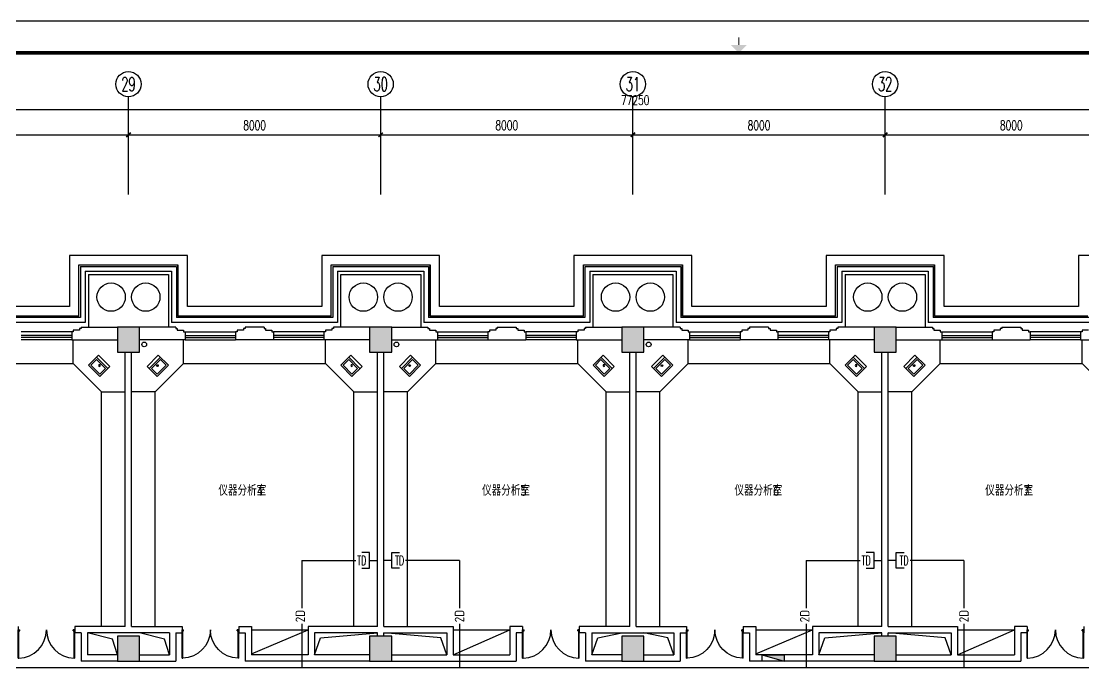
# Model space of a CAD drawing. Extents: x 190999 to 834799, y -200814 to 215286.
# Drawn here: x 584385 to 618085, y 135286 to 155886 of the extents above; entities that cross this region are included whole.
import ezdxf
from ezdxf.enums import TextEntityAlignment as Align

# ---------------------------------------------------------------- set-up
doc = ezdxf.new("R2010")
doc.units = 0
doc.header["$LTSCALE"] = 1000
doc.header["$MEASUREMENT"] = 0
for name, color, linetype in [('00-EQUIP', 3, 'Continuous'), ('00-SIG_TEXT', 7, 'Continuous'), ('00-WIRE-4', 6, 'Continuous'), ('A-墙线', 2, 'Continuous'), ('A-外包装修', 250, 'Continuous'), ('A-外窗', 145, 'Continuous'), ('A-家具', 250, 'Continuous'), ('A-门', 167, 'Continuous'), ('AXIS', 3, 'Continuous'), ('AXIS_TEXT', 7, 'Continuous'), ('COLUMN', 2, 'Continuous'), ('EQUIP_消火栓', 6, 'Continuous'), ('PUB_HATCH', 250, 'Continuous'), ('图框', 189, 'Continuous'), ('屋面排水', 7, 'Continuous'), ('房间名称', 7, 'Continuous'), ('桥架', 1, 'Continuous'), ('洞口线', 177, 'Continuous'), ('雨水管', 3, 'Continuous')]:
    doc.layers.add(name, color=color, linetype=linetype)
doc.styles.add('-GBCBIGGBENOR', font='GBENOR.shx', dxfattribs={"bigfont": 'GBCBIG.shx'})
doc.styles.add('_COMPLEX', font='COMPLEX.shx', dxfattribs={"width": 0.5})
doc.styles.add('_TCH_AXIS', font='COMPLEX', dxfattribs={"bigfont": 'GBCBIG'})
doc.styles.add('_TCH_DIM', font='SIMPLEX', dxfattribs={"bigfont": 'GBCBIG'})
doc.styles.add('COMPLEX', font='COMPLEX')
doc.styles.add('DIM_FONT', font='SIMPLEX', dxfattribs={"width": 0.7, "bigfont": 'GBCBIG'})
doc.styles.get("Standard").update_dxf_attribs({"font": 'simhei.ttf'})
doc.styles.add('zz-1', font='arial.ttf', dxfattribs={"width": 0.8})
doc.dimstyles.new('DIMN', dxfattribs={"dimtxt": 300, "dimasz": 100, "dimexe": 250, "dimexo": 300, "dimgap": 150, "dimtad": 1, "dimdec": 0, "dimzin": 0, "dimdsep": 46, "dimtxsty": 'DIM_FONT', "dimblk": 'ARCHTICK', "dimcen": 0.09, "dimclrt": 7, "dimazin": 2, "dimtfac": 1, "dimtdec": 0, "dimtix": 1, "dimtmove": 2, "dimatfit": 3, "dimfxl": 0, "dimtolj": 1, "dimtzin": 0, "dimarcsym": 0})

# ---------------------------------------------------------------- blocks, each defined once
blk = doc.blocks.new('TJAD_TK_A0')
at = {"layer": '图框'}
blk.add_line((2162, 399.3), (973, 399.3), dxfattribs=at)
at = {"layer": '图框', "const_width": 0.3}
blk.add_lwpolyline([(1567.5, 391.74), (1567.5, 394.24)], dxfattribs=at)
at = {"layer": '图框', "const_width": 1.2}
blk.add_lwpolyline([(2152, -431.7), (2152, 389.3), (998, 389.3), (998, -431.7)], close=True, dxfattribs=at)
at = {"layer": '图框'}
blk.add_solid([(1565, 391.74), (1570, 391.74), (1567.5, 389.24)], dxfattribs=at)
blk = doc.blocks.new('m1800')
at = {"layer": 'A-墙线'}
for p, q in [((-900, -100), (-900, 100)), ((900, -100), (900, 100))]:
    blk.add_line(p, q, dxfattribs=at)
at = {"layer": 'A-门'}
for p, q in [((-900, 900), (-900, 0)), ((-900, 900), (-880, 900)), ((-880, 900), (-880, 50)), ((880, 900), (880, 50)), ((900, 900), (880, 900)), ((900, 900), (900, 0)), ((-900, 50), (-870, 50)), ((-900, 0), (-850, 0)), ((-870, 50), (-870, 30)), ((-870, 30), (-850, 30)), ((-850, 30), (-850, 0)), ((850, 30), (850, 0)), ((870, 30), (850, 30)), ((900, 0), (850, 0)), ((870, 50), (870, 30)), ((900, 50), (870, 50))]:
    blk.add_line(p, q, dxfattribs=at)
for centre, start, end in [((-900, 0), 0, 88.7267), ((900, 0), 91.2733, 180)]:
    blk.add_arc(centre, 900, start, end, dxfattribs=at)
blk = doc.blocks.new('$TwtSys$00000434')
for p, q in [((-0.5, 0.5), (-0.5, -0.5)), ((-0.5, -0.5), (0.5, 0.5)), ((0.5, 0.5), (-0.5, 0.5)), ((0.5, -0.5), (0.5, 0.5)), ((-0.5, -0.5), (0.5, -0.5))]:
    blk.add_line(p, q)
blk.add_solid([(0.5, -0.5), (0.5, 0.5), (-0.5, -0.5)])
blk = doc.blocks.new('_ArchTick')
at = {"const_width": 0.5}
blk.add_lwpolyline([(-0.7, -0.7), (0.7, 0.7)], dxfattribs=at)
blk = doc.blocks.new('*D293')
at = {"layer": 'AXIS', "color": 0, "lineweight": -2}
for p, q in [((611785, 150686), (611785, 152536)), ((619785, 150686), (619785, 152536)), ((611785, 152286), (619785, 152286))]:
    blk.add_line(p, q, dxfattribs=at)
at = {"layer": 'Defpoints', "color": 0}
for p in [(619785, 152286), (611785, 150386), (619785, 150386)]:
    blk.add_point(p, dxfattribs=at)
at = {"layer": 'AXIS', "color": 0, "lineweight": -2, "xscale": 100, "yscale": 100, "zscale": 100, "rotation": 180}
blk.add_blockref('_ArchTick', (611785, 152286), dxfattribs=at)
at = {"layer": 'AXIS', "color": 0, "lineweight": -2, "xscale": 100, "yscale": 100, "zscale": 100}
blk.add_blockref('_ArchTick', (619785, 152286), dxfattribs=at)
at = {"layer": 'AXIS', "color": 7, "insert": (615785, 152586), "char_height": 300, "attachment_point": 5, "style": 'DIM_FONT'}
blk.add_mtext('\\A1;8000', dxfattribs=at)
blk = doc.blocks.new('*D294')
at = {"layer": 'AXIS', "color": 0, "lineweight": -2}
for p, q in [((603785, 150686), (603785, 152536)), ((611785, 150686), (611785, 152536)), ((603785, 152286), (611785, 152286))]:
    blk.add_line(p, q, dxfattribs=at)
at = {"layer": 'Defpoints', "color": 0}
for p in [(611785, 152286), (603785, 150386), (611785, 150386)]:
    blk.add_point(p, dxfattribs=at)
at = {"layer": 'AXIS', "color": 0, "lineweight": -2, "xscale": 100, "yscale": 100, "zscale": 100, "rotation": 180}
blk.add_blockref('_ArchTick', (603785, 152286), dxfattribs=at)
at = {"layer": 'AXIS', "color": 0, "lineweight": -2, "xscale": 100, "yscale": 100, "zscale": 100}
blk.add_blockref('_ArchTick', (611785, 152286), dxfattribs=at)
at = {"layer": 'AXIS', "color": 7, "insert": (607785, 152586), "char_height": 300, "attachment_point": 5, "style": 'DIM_FONT'}
blk.add_mtext('\\A1;8000', dxfattribs=at)
blk = doc.blocks.new('*D295')
at = {"layer": 'AXIS', "color": 0, "lineweight": -2}
for p, q in [((595785, 150686), (595785, 152536)), ((603785, 150686), (603785, 152536)), ((595785, 152286), (603785, 152286))]:
    blk.add_line(p, q, dxfattribs=at)
at = {"layer": 'Defpoints', "color": 0}
for p in [(603785, 152286), (595785, 150386), (603785, 150386)]:
    blk.add_point(p, dxfattribs=at)
at = {"layer": 'AXIS', "color": 0, "lineweight": -2, "xscale": 100, "yscale": 100, "zscale": 100, "rotation": 180}
blk.add_blockref('_ArchTick', (595785, 152286), dxfattribs=at)
at = {"layer": 'AXIS', "color": 0, "lineweight": -2, "xscale": 100, "yscale": 100, "zscale": 100}
blk.add_blockref('_ArchTick', (603785, 152286), dxfattribs=at)
at = {"layer": 'AXIS', "color": 7, "insert": (599785, 152586), "char_height": 300, "attachment_point": 5, "style": 'DIM_FONT'}
blk.add_mtext('\\A1;8000', dxfattribs=at)
blk = doc.blocks.new('*D296')
at = {"layer": 'AXIS', "color": 0, "lineweight": -2}
for p, q in [((587785, 150686), (587785, 152536)), ((595785, 150686), (595785, 152536)), ((587785, 152286), (595785, 152286))]:
    blk.add_line(p, q, dxfattribs=at)
at = {"layer": 'Defpoints', "color": 0}
for p in [(595785, 152286), (587785, 150386), (595785, 150386)]:
    blk.add_point(p, dxfattribs=at)
at = {"layer": 'AXIS', "color": 0, "lineweight": -2, "xscale": 100, "yscale": 100, "zscale": 100, "rotation": 180}
blk.add_blockref('_ArchTick', (587785, 152286), dxfattribs=at)
at = {"layer": 'AXIS', "color": 0, "lineweight": -2, "xscale": 100, "yscale": 100, "zscale": 100}
blk.add_blockref('_ArchTick', (595785, 152286), dxfattribs=at)
at = {"layer": 'AXIS', "color": 7, "insert": (591785, 152586), "char_height": 300, "attachment_point": 5, "style": 'DIM_FONT'}
blk.add_mtext('\\A1;8000', dxfattribs=at)
blk = doc.blocks.new('*D297')
at = {"layer": 'AXIS', "color": 0, "lineweight": -2}
for p, q in [((579785, 150686), (579785, 152536)), ((587785, 150686), (587785, 152536)), ((579785, 152286), (587785, 152286))]:
    blk.add_line(p, q, dxfattribs=at)
at = {"layer": 'Defpoints', "color": 0}
for p in [(587785, 152286), (579785, 150386), (587785, 150386)]:
    blk.add_point(p, dxfattribs=at)
at = {"layer": 'AXIS', "color": 0, "lineweight": -2, "xscale": 100, "yscale": 100, "zscale": 100, "rotation": 180}
blk.add_blockref('_ArchTick', (579785, 152286), dxfattribs=at)
at = {"layer": 'AXIS', "color": 0, "lineweight": -2, "xscale": 100, "yscale": 100, "zscale": 100}
blk.add_blockref('_ArchTick', (587785, 152286), dxfattribs=at)
at = {"layer": 'AXIS', "color": 7, "insert": (583785, 152586), "char_height": 300, "attachment_point": 5, "style": 'DIM_FONT'}
blk.add_mtext('\\A1;8000', dxfattribs=at)
blk = doc.blocks.new('*D301')
at = {"layer": 'AXIS', "color": 0, "lineweight": -2}
for p, q in [((565235, 150686), (565235, 153336)), ((642484, 150686), (642484, 153336)), ((565235, 153086), (642484, 153086))]:
    blk.add_line(p, q, dxfattribs=at)
at = {"layer": 'Defpoints', "color": 0}
for p in [(642484, 153086), (565235, 150386), (642484, 150386)]:
    blk.add_point(p, dxfattribs=at)
at = {"layer": 'AXIS', "color": 0, "lineweight": -2, "xscale": 100, "yscale": 100, "zscale": 100, "rotation": 180}
blk.add_blockref('_ArchTick', (565235, 153086), dxfattribs=at)
at = {"layer": 'AXIS', "color": 0, "lineweight": -2, "xscale": 100, "yscale": 100, "zscale": 100}
blk.add_blockref('_ArchTick', (642484, 153086), dxfattribs=at)
at = {"layer": 'AXIS', "color": 7, "insert": (603859, 153386), "char_height": 300, "attachment_point": 5, "style": 'DIM_FONT'}
blk.add_mtext('\\A1;77250', dxfattribs=at)
blk = doc.blocks.new('_AXISO')
blk.add_circle((0, 0), 0.5)
at = {"layer": 'AXIS_TEXT', "style": 'COMPLEX', "width": 1.041667}
blk.add_attdef('A', text='', height=0.56, dxfattribs=at).set_placement((-0.25, -0.28), (0.25, -0.28), align=Align.FIT)
blk = doc.blocks.new('$plan$00001609')
at = {"linetype": 'Continuous'}
for p, q in [((0, -251), (0, 251)), ((0, 251), (450, 251)), ((93, -251), (93, 251)), ((146, -199), (146, 199)), ((146, 199), (397, 199)), ((397, 199), (397, -199)), ((450, 251), (450, -251)), ((0, -251), (450, -251)), ((146, -199), (397, -199))]:
    blk.add_line(p, q, dxfattribs=at)
blk.add_line((238, 2), (238, 0))
blk.add_arc((212, 0), 26, 4.716, 0, dxfattribs=at)
at = {"style": 'zz-1'}
for tag in ['YSIZE', 'XSIZE']:
    blk.add_attdef(tag, (0, 0), '', height=0.5, dxfattribs=at)
blk = doc.blocks.new('_LINKPT1')
at = {"color": 0}
blk.add_line((0, 0), (0, 0), dxfattribs=at)
blk = doc.blocks.new('IO37IMB6')
for p, q in [((-0.5, 0.499), (-0.5, 0.999)), ((0.5, 0.999), (0.5, 0.499)), ((0.5, 0.499), (-0.5, 0.499)), ((0, 0.5), (0, 0))]:
    blk.add_line(p, q)
at = {"xscale": 0.002, "yscale": 0.002, "zscale": 0.002}
for p in [(0, 1.384), (-0.5, 0.499), (0, 0), (0.5, 0.499)]:
    blk.add_blockref('_LINKPT1', p, dxfattribs=at)
at = {"style": '_COMPLEX', "width": 0.6, "flags": 8}
blk.add_attdef('$TEXT$', text='', height=0.6, dxfattribs=at).set_placement((0, 1), align=Align.MIDDLE_CENTER)
at = {"flags": 9}
blk.add_attdef('A', (0, 0), '', height=0.00002, dxfattribs=at)

msp = doc.modelspace()

# ---------------------------------------------------------------- hatches: boundary and pattern name
at = {"layer": 'PUB_HATCH'}
for points in [[(587434.6, 145386.5), (588134.6, 145386.5), (588134.6, 146186.5), (587434.6, 146186.5)], [(595434.6, 145386.5), (596134.6, 145386.5), (596134.6, 146186.5), (595434.6, 146186.5)], [(603434.6, 145386.5), (604134.6, 145386.5), (604134.6, 146186.5), (603434.6, 146186.5)], [(611434.6, 145386.5), (612134.6, 145386.5), (612134.6, 146186.5), (611434.6, 146186.5)], [(587434.6, 135586.5), (588134.6, 135586.5), (588134.6, 136386.5), (587434.6, 136386.5)], [(595434.6, 135586.5), (596134.6, 135586.5), (596134.6, 136386.5), (595434.6, 136386.5)], [(603434.6, 135586.5), (604134.6, 135586.5), (604134.6, 136386.5), (603434.6, 136386.5)], [(611434.6, 135586.5), (612134.6, 135586.5), (612134.6, 136386.5), (611434.6, 136386.5)]]:
    msp.add_hatch(color=256, dxfattribs=at).paths.add_polyline_path(points)

# ---------------------------------------------------------------- linework, layer by layer
at = {"layer": '00-WIRE-4'}
for p, q in [((593284.6, 138786.5), (593284.6, 137270.6)), ((593284.6, 138786.5), (594992.7, 138786.5)), ((598284.6, 138786.5), (596576.4, 138786.5)), ((598284.6, 138786.5), (598284.6, 137270.6)), ((609284.6, 138786.5), (609284.6, 137270.6)), ((609284.6, 138786.5), (610992.7, 138786.5)), ((614284.6, 138786.5), (612576.4, 138786.5)), ((614284.6, 138786.5), (614284.6, 137270.6)), ((593284.6, 136770), (593284.6, 135386.5)), ((598284.6, 136770), (598284.6, 135386.5)), ((609284.6, 136770), (609284.6, 135386.5)), ((614284.6, 136770), (614284.6, 135386.5))]:
    msp.add_line(p, q, dxfattribs=at)
at = {"layer": 'A-墙线'}
for p, q in [((586034.6, 146036.5), (585984.6, 146036.5)), ((585984.6, 146036.5), (585984.6, 145786.5)), ((586034.6, 146086.5), (586034.6, 146036.5)), ((586234.6, 146086.5), (586034.6, 146086.5)), ((586234.6, 146136.5), (586234.6, 146086.5)), ((586284.6, 146136.5), (586234.6, 146136.5)), ((586284.6, 146186.5), (587434.6, 146186.5)), ((586284.6, 146186.5), (586284.6, 146136.5)), ((589284.6, 146186.5), (588134.6, 146186.5)), ((589284.6, 146186.5), (589284.6, 146136.5)), ((589284.6, 146136.5), (589334.6, 146136.5)), ((589334.6, 146136.5), (589334.6, 146086.5)), ((589334.6, 146086.5), (589534.6, 146086.5)), ((589534.6, 146086.5), (589534.6, 146036.5)), ((589534.6, 146036.5), (589584.6, 146036.5)), ((589584.6, 146036.5), (589584.6, 145786.5)), ((591234.6, 146036.5), (591184.6, 146036.5)), ((591184.6, 146036.5), (591184.6, 145786.5)), ((591234.6, 146086.5), (591234.6, 146036.5)), ((591434.6, 146086.5), (591234.6, 146086.5)), ((591434.6, 146136.5), (591434.6, 146086.5)), ((591484.6, 146136.5), (591434.6, 146136.5)), ((592084.6, 146186.5), (591484.6, 146186.5)), ((591484.6, 146186.5), (591484.6, 146136.5)), ((592084.6, 146186.5), (592084.6, 146136.5)), ((592084.6, 146136.5), (592134.6, 146136.5)), ((592134.6, 146136.5), (592134.6, 146086.5)), ((592134.6, 146086.5), (592334.6, 146086.5)), ((592334.6, 146086.5), (592334.6, 146036.5)), ((592334.6, 146036.5), (592384.6, 146036.5)), ((592384.6, 146036.5), (592384.6, 145786.5)), ((594034.6, 146036.5), (593984.6, 146036.5)), ((593984.6, 146036.5), (593984.6, 145786.5)), ((594034.6, 146086.5), (594034.6, 146036.5)), ((594234.6, 146086.5), (594034.6, 146086.5)), ((594234.6, 146136.5), (594234.6, 146086.5)), ((594284.6, 146136.5), (594234.6, 146136.5)), ((595434.6, 146186.5), (594284.6, 146186.5)), ((594284.6, 146186.5), (594284.6, 146136.5)), ((596134.6, 146186.5), (597284.6, 146186.5)), ((597284.6, 146186.5), (597284.6, 146136.5)), ((597284.6, 146136.5), (597334.6, 146136.5)), ((597334.6, 146136.5), (597334.6, 146086.5)), ((597334.6, 146086.5), (597534.6, 146086.5)), ((597534.6, 146086.5), (597534.6, 146036.5)), ((597534.6, 146036.5), (597584.6, 146036.5)), ((597584.6, 146036.5), (597584.6, 145786.5)), ((599234.6, 146036.5), (599184.6, 146036.5)), ((599184.6, 146036.5), (599184.6, 145786.5)), ((599234.6, 146086.5), (599234.6, 146036.5)), ((599434.6, 146086.5), (599234.6, 146086.5)), ((599434.6, 146136.5), (599434.6, 146086.5)), ((599484.6, 146136.5), (599434.6, 146136.5)), ((599484.6, 146186.5), (600084.6, 146186.5)), ((599484.6, 146186.5), (599484.6, 146136.5)), ((600084.6, 146186.5), (600084.6, 146136.5)), ((600084.6, 146136.5), (600134.6, 146136.5)), ((600134.6, 146136.5), (600134.6, 146086.5)), ((600134.6, 146086.5), (600334.6, 146086.5)), ((600334.6, 146086.5), (600334.6, 146036.5)), ((600334.6, 146036.5), (600384.6, 146036.5)), ((600384.6, 146036.5), (600384.6, 145786.5)), ((602034.6, 146036.5), (601984.6, 146036.5)), ((601984.6, 146036.5), (601984.6, 145786.5)), ((602034.6, 146086.5), (602034.6, 146036.5)), ((602234.6, 146086.5), (602034.6, 146086.5)), ((602234.6, 146136.5), (602234.6, 146086.5)), ((602284.6, 146136.5), (602234.6, 146136.5)), ((602284.6, 146186.5), (603434.6, 146186.5)), ((602284.6, 146186.5), (602284.6, 146136.5)), ((605284.6, 146186.5), (604134.6, 146186.5)), ((605284.6, 146186.5), (605284.6, 146136.5)), ((605284.6, 146136.5), (605334.6, 146136.5)), ((605334.6, 146136.5), (605334.6, 146086.5)), ((605334.6, 146086.5), (605534.6, 146086.5)), ((605534.6, 146086.5), (605534.6, 146036.5)), ((605534.6, 146036.5), (605584.6, 146036.5)), ((605584.6, 146036.5), (605584.6, 145786.5)), ((607234.6, 146036.5), (607184.6, 146036.5)), ((607184.6, 146036.5), (607184.6, 145786.5)), ((607234.6, 146086.5), (607234.6, 146036.5)), ((607434.6, 146086.5), (607234.6, 146086.5)), ((607434.6, 146136.5), (607434.6, 146086.5)), ((607484.6, 146136.5), (607434.6, 146136.5)), ((608084.6, 146186.5), (607484.6, 146186.5)), ((607484.6, 146186.5), (607484.6, 146136.5)), ((608084.6, 146186.5), (608084.6, 146136.5)), ((608084.6, 146136.5), (608134.6, 146136.5)), ((608134.6, 146136.5), (608134.6, 146086.5)), ((608134.6, 146086.5), (608334.6, 146086.5)), ((608334.6, 146086.5), (608334.6, 146036.5)), ((608334.6, 146036.5), (608384.6, 146036.5)), ((608384.6, 146036.5), (608384.6, 145786.5)), ((610034.6, 146036.5), (609984.6, 146036.5)), ((609984.6, 146036.5), (609984.6, 145786.5)), ((610034.6, 146086.5), (610034.6, 146036.5)), ((610234.6, 146086.5), (610034.6, 146086.5)), ((610234.6, 146136.5), (610234.6, 146086.5)), ((610284.6, 146136.5), (610234.6, 146136.5)), ((611434.6, 146186.5), (610284.6, 146186.5)), ((610284.6, 146186.5), (610284.6, 146136.5)), ((612134.6, 146186.5), (613284.6, 146186.5)), ((613284.6, 146186.5), (613284.6, 146136.5)), ((613284.6, 146136.5), (613334.6, 146136.5)), ((613334.6, 146136.5), (613334.6, 146086.5)), ((613334.6, 146086.5), (613534.6, 146086.5)), ((613534.6, 146086.5), (613534.6, 146036.5)), ((613534.6, 146036.5), (613584.6, 146036.5)), ((613584.6, 146036.5), (613584.6, 145786.5)), ((615234.6, 146036.5), (615184.6, 146036.5)), ((615184.6, 146036.5), (615184.6, 145786.5)), ((615234.6, 146086.5), (615234.6, 146036.5)), ((615434.6, 146086.5), (615234.6, 146086.5)), ((615434.6, 146136.5), (615434.6, 146086.5)), ((615484.6, 146136.5), (615434.6, 146136.5)), ((615484.6, 146186.5), (616084.6, 146186.5)), ((615484.6, 146186.5), (615484.6, 146136.5)), ((616084.6, 146186.5), (616084.6, 146136.5)), ((616084.6, 146136.5), (616134.6, 146136.5)), ((616134.6, 146136.5), (616134.6, 146086.5)), ((616134.6, 146086.5), (616334.6, 146086.5)), ((616334.6, 146086.5), (616334.6, 146036.5)), ((616334.6, 146036.5), (616384.6, 146036.5)), ((616384.6, 146036.5), (616384.6, 145786.5)), ((618034.6, 146036.5), (617984.6, 146036.5)), ((617984.6, 146036.5), (617984.6, 145786.5)), ((618034.6, 146086.5), (618034.6, 146036.5)), ((618234.6, 146086.5), (618034.6, 146086.5)), ((585984.6, 145786.5), (587434.6, 145786.5)), ((589584.6, 145786.5), (588134.6, 145786.5)), ((592384.6, 145786.5), (591184.6, 145786.5)), ((595434.6, 145786.5), (593984.6, 145786.5)), ((596134.6, 145786.5), (597584.6, 145786.5)), ((599184.6, 145786.5), (600384.6, 145786.5)), ((601984.6, 145786.5), (603434.6, 145786.5)), ((605584.6, 145786.5), (604134.6, 145786.5)), ((608384.6, 145786.5), (607184.6, 145786.5)), ((611434.6, 145786.5), (609984.6, 145786.5)), ((612134.6, 145786.5), (613584.6, 145786.5)), ((615184.6, 145786.5), (616384.6, 145786.5)), ((617984.6, 145786.5), (619434.6, 145786.5)), ((587684.6, 136686.5), (587684.6, 145386.5)), ((587884.6, 136686.5), (587884.6, 145386.5)), ((595684.6, 136686.5), (595684.6, 145386.5)), ((595884.6, 136686.5), (595884.6, 145386.5)), ((603684.6, 136686.5), (603684.6, 145386.5)), ((603884.6, 136686.5), (603884.6, 145386.5)), ((611684.6, 136686.5), (611684.6, 145386.5)), ((611884.6, 136686.5), (611884.6, 145386.5)), ((587684.6, 136686.5), (586084.6, 136686.5)), ((586284.6, 136486.5), (586084.6, 136486.5)), ((586284.6, 136486.5), (586284.6, 135586.5)), ((589084.6, 136486.5), (586484.6, 136486.5)), ((586484.6, 136486.5), (586484.6, 135786.5)), ((587884.6, 136686.5), (589484.6, 136686.5)), ((589084.6, 136486.5), (589084.6, 135786.5)), ((589284.6, 136486.5), (589484.6, 136486.5)), ((589284.6, 136486.5), (589284.6, 135586.5)), ((591284.6, 136686.5), (591684.6, 136686.5)), ((591284.6, 136486.5), (591484.6, 136486.5)), ((591484.6, 136486.5), (591484.6, 135586.5)), ((591684.6, 136686.5), (591684.6, 135786.5)), ((595684.6, 136386.5), (595684.6, 136486.5)), ((595884.6, 136386.5), (595884.6, 136486.5)), ((600284.6, 136686.5), (599884.6, 136686.5)), ((599884.6, 136686.5), (599884.6, 135786.5)), ((600284.6, 136486.5), (600084.6, 136486.5)), ((600084.6, 136486.5), (600084.6, 135586.5)), ((603684.6, 136686.5), (602084.6, 136686.5)), ((602284.6, 136486.5), (602084.6, 136486.5)), ((602284.6, 136486.5), (602284.6, 135586.5)), ((602484.6, 136486.5), (605084.6, 136486.5)), ((602484.6, 136486.5), (602484.6, 135786.5)), ((603884.6, 136686.5), (605484.6, 136686.5)), ((605084.6, 136486.5), (605084.6, 135786.5)), ((605284.6, 136486.5), (605484.6, 136486.5)), ((605284.6, 136486.5), (605284.6, 135586.5)), ((607284.6, 136686.5), (607684.6, 136686.5)), ((607284.6, 136486.5), (607484.6, 136486.5)), ((607484.6, 136486.5), (607484.6, 135586.5)), ((607684.6, 136686.5), (607684.6, 135786.5)), ((611684.6, 136386.5), (611684.6, 136486.5)), ((611884.6, 136386.5), (611884.6, 136486.5)), ((616284.6, 136686.5), (615884.6, 136686.5)), ((615884.6, 136686.5), (615884.6, 135786.5)), ((616284.6, 136486.5), (616084.6, 136486.5)), ((616084.6, 136486.5), (616084.6, 135586.5)), ((587434.6, 135586.5), (586284.6, 135586.5)), ((587434.6, 135786.5), (586484.6, 135786.5)), ((588134.6, 135786.5), (589084.6, 135786.5)), ((588134.6, 135586.5), (589284.6, 135586.5)), ((595434.6, 135586.5), (591484.6, 135586.5)), ((593484.6, 135786.5), (591684.6, 135786.5)), ((595434.6, 135786.5), (593684.6, 135786.5)), ((596134.6, 135786.5), (597884.6, 135786.5)), ((596134.6, 135586.5), (600084.6, 135586.5)), ((598084.6, 135786.5), (599884.6, 135786.5)), ((603434.6, 135586.5), (602284.6, 135586.5)), ((603434.6, 135786.5), (602484.6, 135786.5)), ((604134.6, 135786.5), (605084.6, 135786.5)), ((604134.6, 135586.5), (605284.6, 135586.5)), ((611434.6, 135586.5), (607484.6, 135586.5)), ((609484.6, 135786.5), (607684.6, 135786.5)), ((611434.6, 135786.5), (609684.6, 135786.5)), ((612134.6, 135786.5), (613884.6, 135786.5)), ((612134.6, 135586.5), (616084.6, 135586.5)), ((614084.6, 135786.5), (615884.6, 135786.5))]:
    msp.add_line(p, q, dxfattribs=at)
for points in [[(595684.6, 136686.5), (593484.6, 136686.5), (593484.6, 135786.5)], [(595684.6, 136486.5), (593684.6, 136486.5), (593684.6, 135786.5)], [(595884.6, 136686.5), (598084.6, 136686.5), (598084.6, 135786.5)], [(595884.6, 136486.5), (597884.6, 136486.5), (597884.6, 135786.5)], [(611684.6, 136686.5), (609484.6, 136686.5), (609484.6, 135786.5)], [(611684.6, 136486.5), (609684.6, 136486.5), (609684.6, 135786.5)], [(611884.6, 136686.5), (614084.6, 136686.5), (614084.6, 135786.5)], [(611884.6, 136486.5), (613884.6, 136486.5), (613884.6, 135786.5)]]:
    msp.add_lwpolyline(points, dxfattribs=at)
at = {"layer": 'A-外包装修'}
for p, q in [((586214.6, 146536.5), (586214.6, 148156.5)), ((586216, 148156.5), (589353.2, 148156.5)), ((586264.6, 148106.5), (586264.6, 146486.5)), ((586266, 148106.5), (589303.2, 148106.5)), ((586414.6, 147956.5), (586414.6, 146336.5)), ((586416, 147956.5), (589153.2, 147956.5)), ((589154.6, 147956.5), (589154.6, 146336.5)), ((589304.6, 148106.5), (589304.6, 146486.5)), ((589354.6, 146536.5), (589354.6, 148156.5)), ((594214.6, 146536.5), (594214.6, 148156.5)), ((594216, 148156.5), (597353.2, 148156.5)), ((594264.6, 148106.5), (594264.6, 146486.5)), ((594266, 148106.5), (597303.2, 148106.5)), ((594414.6, 147956.5), (594414.6, 146336.5)), ((594416, 147956.5), (597153.2, 147956.5)), ((597154.6, 147956.5), (597154.6, 146336.5)), ((597304.6, 148106.5), (597304.6, 146486.5)), ((597354.6, 146536.5), (597354.6, 148156.5)), ((602214.6, 146536.5), (602214.6, 148156.5)), ((602216, 148156.5), (605353.2, 148156.5)), ((602264.6, 148106.5), (602264.6, 146486.5)), ((602266, 148106.5), (605303.2, 148106.5)), ((602414.6, 147956.5), (602414.6, 146336.5)), ((602416, 147956.5), (605153.2, 147956.5)), ((605154.6, 147956.5), (605154.6, 146336.5)), ((605304.6, 148106.5), (605304.6, 146486.5)), ((605354.6, 146536.5), (605354.6, 148156.5)), ((610214.6, 146536.5), (610214.6, 148156.5)), ((610216, 148156.5), (613353.2, 148156.5)), ((610264.6, 148106.5), (610264.6, 146486.5)), ((610266, 148106.5), (613303.2, 148106.5)), ((610414.6, 147956.5), (610414.6, 146336.5)), ((610416, 147956.5), (613153.2, 147956.5)), ((613154.6, 147956.5), (613154.6, 146336.5)), ((613304.6, 148106.5), (613304.6, 146486.5)), ((613354.6, 146536.5), (613354.6, 148156.5)), ((586514.6, 147856.5), (586514.6, 146186.5)), ((586516, 147856.5), (589053.2, 147856.5)), ((589054.6, 147856.5), (589054.6, 146186.5)), ((594514.6, 147856.5), (594514.6, 146186.5)), ((594516, 147856.5), (597053.2, 147856.5)), ((597054.6, 147856.5), (597054.6, 146186.5)), ((602514.6, 147856.5), (602514.6, 146186.5)), ((602516, 147856.5), (605053.2, 147856.5)), ((605054.6, 147856.5), (605054.6, 146186.5)), ((610514.6, 147856.5), (610514.6, 146186.5)), ((610516, 147856.5), (613053.2, 147856.5)), ((613054.6, 147856.5), (613054.6, 146186.5)), ((586414.6, 146336.5), (581154.6, 146336.5)), ((586264.6, 146486.5), (581304.6, 146486.5)), ((586214.6, 146536.5), (581354.6, 146536.5)), ((594414.6, 146336.5), (589154.6, 146336.5)), ((594264.6, 146486.5), (589304.6, 146486.5)), ((594214.6, 146536.5), (589354.6, 146536.5)), ((602414.6, 146336.5), (597154.6, 146336.5)), ((602264.6, 146486.5), (597304.6, 146486.5)), ((602214.6, 146536.5), (597354.6, 146536.5)), ((610414.6, 146336.5), (605154.6, 146336.5)), ((610264.6, 146486.5), (605304.6, 146486.5)), ((610214.6, 146536.5), (605354.6, 146536.5)), ((618414.6, 146336.5), (613154.6, 146336.5)), ((618264.6, 146486.5), (613304.6, 146486.5)), ((618214.6, 146536.5), (613354.6, 146536.5))]:
    msp.add_line(p, q, dxfattribs=at)
for centre in [(587234.6, 147136.5), (588334.6, 147136.5), (595234.6, 147136.5), (596334.6, 147136.5), (603234.6, 147136.5), (604334.6, 147136.5), (611234.6, 147136.5), (612334.6, 147136.5)]:
    msp.add_circle(centre, 450, dxfattribs=at)
at = {"layer": 'A-外窗'}
for p, q in [((585984.6, 146036.5), (584384.6, 146036.5)), ((589584.6, 146036.5), (591184.6, 146036.5)), ((593984.6, 146036.5), (592384.6, 146036.5)), ((597584.6, 146036.5), (599184.6, 146036.5)), ((601984.6, 146036.5), (600384.6, 146036.5)), ((605584.6, 146036.5), (607184.6, 146036.5)), ((609984.6, 146036.5), (608384.6, 146036.5)), ((613584.6, 146036.5), (615184.6, 146036.5)), ((617984.6, 146036.5), (616384.6, 146036.5)), ((585984.6, 145916.5), (584384.6, 145916.5)), ((585984.6, 145856.5), (584384.6, 145856.5)), ((585984.6, 145786.5), (584384.6, 145786.5)), ((589584.6, 145916.5), (591184.6, 145916.5)), ((589584.6, 145856.5), (591184.6, 145856.5)), ((589584.6, 145786.5), (591184.6, 145786.5)), ((593984.6, 145916.5), (592384.6, 145916.5)), ((593984.6, 145856.5), (592384.6, 145856.5)), ((593984.6, 145786.5), (592384.6, 145786.5)), ((597584.6, 145916.5), (599184.6, 145916.5)), ((597584.6, 145856.5), (599184.6, 145856.5)), ((597584.6, 145786.5), (599184.6, 145786.5)), ((601984.6, 145916.5), (600384.6, 145916.5)), ((601984.6, 145856.5), (600384.6, 145856.5)), ((601984.6, 145786.5), (600384.6, 145786.5)), ((605584.6, 145916.5), (607184.6, 145916.5)), ((605584.6, 145856.5), (607184.6, 145856.5)), ((605584.6, 145786.5), (607184.6, 145786.5)), ((609984.6, 145916.5), (608384.6, 145916.5)), ((609984.6, 145856.5), (608384.6, 145856.5)), ((609984.6, 145786.5), (608384.6, 145786.5)), ((613584.6, 145916.5), (615184.6, 145916.5)), ((613584.6, 145856.5), (615184.6, 145856.5)), ((613584.6, 145786.5), (615184.6, 145786.5)), ((617984.6, 145916.5), (616384.6, 145916.5)), ((617984.6, 145856.5), (616384.6, 145856.5)), ((617984.6, 145786.5), (616384.6, 145786.5))]:
    msp.add_line(p, q, dxfattribs=at)
at = {"layer": 'A-家具'}
for p, q in [((586034.6, 145036.5), (586034.6, 145786.5)), ((589534.6, 145036.5), (589534.6, 145786.5)), ((594034.6, 145036.5), (594034.6, 145786.5)), ((597534.6, 145036.5), (597534.6, 145786.5)), ((602034.6, 145036.5), (602034.6, 145786.5)), ((605534.6, 145036.5), (605534.6, 145786.5)), ((610034.6, 145036.5), (610034.6, 145786.5)), ((613534.6, 145036.5), (613534.6, 145786.5)), ((618034.6, 145036.5), (618034.6, 145786.5)), ((581534.6, 145036.5), (586034.6, 145036.5)), ((586034.6, 145036.5), (586934.6, 144136.5)), ((589534.6, 145036.5), (588634.6, 144136.5)), ((589534.6, 145036.5), (594034.6, 145036.5)), ((594034.6, 145036.5), (594934.6, 144136.5)), ((597534.6, 145036.5), (596634.6, 144136.5)), ((597534.6, 145036.5), (602034.6, 145036.5)), ((602034.6, 145036.5), (602934.6, 144136.5)), ((605534.6, 145036.5), (604634.6, 144136.5)), ((605534.6, 145036.5), (610034.6, 145036.5)), ((610034.6, 145036.5), (610934.6, 144136.5)), ((613534.6, 145036.5), (612634.6, 144136.5)), ((613534.6, 145036.5), (618034.6, 145036.5)), ((618034.6, 145036.5), (618934.6, 144136.5)), ((586934.6, 136686.5), (586934.6, 144136.5)), ((586934.6, 144136.5), (587684.6, 144136.5)), ((588634.6, 144136.5), (587884.6, 144136.5)), ((588634.6, 136686.5), (588634.6, 144136.5)), ((594934.6, 136686.5), (594934.6, 144136.5)), ((594934.6, 144136.5), (595684.6, 144136.5)), ((596634.6, 144136.5), (595884.6, 144136.5)), ((596634.6, 136686.5), (596634.6, 144136.5)), ((602934.6, 136686.5), (602934.6, 144136.5)), ((602934.6, 144136.5), (603684.6, 144136.5)), ((604634.6, 144136.5), (603884.6, 144136.5)), ((604634.6, 136686.5), (604634.6, 144136.5)), ((610934.6, 136686.5), (610934.6, 144136.5)), ((610934.6, 144136.5), (611684.6, 144136.5)), ((612634.6, 144136.5), (611884.6, 144136.5)), ((612634.6, 136686.5), (612634.6, 144136.5)), ((591684.6, 136586.5), (593484.6, 136586.5)), ((591684.6, 135824.6), (593484.6, 136586.5)), ((598084.6, 136586.5), (599884.6, 136586.5)), ((598084.6, 135786.5), (599884.6, 136586.5)), ((607684.6, 136586.5), (609484.6, 136586.5)), ((607684.6, 135824.6), (609484.6, 136586.5)), ((614084.6, 136586.5), (615884.6, 136586.5)), ((614084.6, 135786.5), (615884.6, 136586.5))]:
    msp.add_line(p, q, dxfattribs=at)
at = {"layer": 'AXIS'}
for p, q in [((587784.6, 150386.5), (587784.6, 153490.2)), ((595784.6, 150386.5), (595784.6, 153490.2)), ((603784.6, 150386.5), (603784.6, 153490.2)), ((611784.6, 150386.5), (611784.6, 153490.2))]:
    msp.add_line(p, q, dxfattribs=at)
at = {"layer": 'COLUMN'}
for p, q in [((588134.6, 146186.5), (587434.6, 146186.5)), ((587434.6, 146186.5), (587434.6, 145386.5)), ((588134.6, 145386.5), (588134.6, 146186.5)), ((596134.6, 146186.5), (595434.6, 146186.5)), ((595434.6, 146186.5), (595434.6, 145386.5)), ((596134.6, 145386.5), (596134.6, 146186.5)), ((604134.6, 146186.5), (603434.6, 146186.5)), ((603434.6, 146186.5), (603434.6, 145386.5)), ((604134.6, 145386.5), (604134.6, 146186.5)), ((612134.6, 146186.5), (611434.6, 146186.5)), ((611434.6, 146186.5), (611434.6, 145386.5)), ((612134.6, 145386.5), (612134.6, 146186.5)), ((587434.6, 145386.5), (588134.6, 145386.5)), ((595434.6, 145386.5), (596134.6, 145386.5)), ((603434.6, 145386.5), (604134.6, 145386.5)), ((611434.6, 145386.5), (612134.6, 145386.5)), ((588134.6, 136386.5), (587434.6, 136386.5)), ((587434.6, 136386.5), (587434.6, 135586.5)), ((588134.6, 135586.5), (588134.6, 136386.5)), ((596134.6, 136386.5), (595434.6, 136386.5)), ((595434.6, 136386.5), (595434.6, 135586.5)), ((596134.6, 135586.5), (596134.6, 136386.5)), ((604134.6, 136386.5), (603434.6, 136386.5)), ((603434.6, 136386.5), (603434.6, 135586.5)), ((604134.6, 135586.5), (604134.6, 136386.5)), ((612134.6, 136386.5), (611434.6, 136386.5)), ((611434.6, 136386.5), (611434.6, 135586.5)), ((612134.6, 135586.5), (612134.6, 136386.5)), ((587434.6, 135586.5), (588134.6, 135586.5)), ((595434.6, 135586.5), (596134.6, 135586.5)), ((603434.6, 135586.5), (604134.6, 135586.5)), ((611434.6, 135586.5), (612134.6, 135586.5))]:
    msp.add_line(p, q, dxfattribs=at)
at = {"layer": '屋面排水'}
for points in [[(621654.8, 148456.5), (617914.8, 148456.5), (617914.8, 146836.5), (613653.4, 146836.5), (613654.8, 148456.5), (609914.8, 148456.5), (609914.8, 146836.5), (605654.8, 146836.5), (605654.8, 148456.5), (601914.8, 148456.5), (601914.8, 146836.5), (597654.6, 146836.5), (597654.6, 148456.5), (593914.8, 148456.5), (593914.8, 146836.5), (589654.6, 146836.5), (589654.6, 148456.5), (585915.1, 148456.5), (585915.1, 146836.5), (581654.8, 146836.5)], [(581354.6, 146536.5), (586214.6, 146536.5), (586214.6, 148156.5), (589354.6, 148156.5), (589354.6, 146536.5), (594214.6, 146536.5), (594214.6, 148156.5), (597354.6, 148156.5), (597354.6, 146536.5), (602214.6, 146536.5), (602214.6, 148156.5), (605354.6, 148156.5), (605354.6, 146536.5), (610214.6, 146536.5), (610214.6, 148156.5), (613354.6, 148156.5), (613353.2, 146536.5), (618214.6, 146536.5)]]:
    msp.add_lwpolyline(points, dxfattribs=at)
at = {"layer": '桥架'}
msp.add_line((564784.6, 135386.5), (632384.6, 135386.5), dxfattribs=at)
at = {"layer": '洞口线', "ltscale": 2}
for points in [[(587434.6, 135786.5), (587280.5, 136284.8), (586484.6, 136486.5)], [(589084.6, 135786.5), (588930.5, 136284.8), (588134.6, 136486.5)], [(593684.6, 135786.5), (593876.2, 136325.5), (595684.6, 136486.5)], [(597884.6, 135786.5), (597692.9, 136325.5), (595884.6, 136486.5)], [(602484.6, 135786.5), (602676.2, 136325.5), (603434.6, 136486.5)], [(605084.6, 135786.5), (604892.9, 136325.5), (604134.6, 136486.5)], [(609684.6, 135786.5), (609876.2, 136325.5), (611684.6, 136486.5)], [(613884.6, 135786.5), (613692.9, 136325.5), (611884.6, 136486.5)]]:
    msp.add_lwpolyline(points, dxfattribs=at)
at = {"layer": '雨水管'}
for centre in [(588284.6, 145636.5), (596284.6, 145636.5), (604284.6, 145636.5)]:
    msp.add_circle(centre, 75, dxfattribs=at)

# ---------------------------------------------------------------- block references
at = {"layer": '00-EQUIP'}
ref = msp.add_blockref('IO37IMB6', (595684.6, 138786.5), dxfattribs=dict(at, xscale=-500, yscale=500, zscale=500, rotation=90))
ref.add_attrib('$TEXT$', 'TD', dxfattribs={"layer": '0', "height": 300, "style": '_COMPLEX', "width": 0.6, "flags": 8}).set_placement((595184.6, 138786.5), align=Align.MIDDLE_CENTER)
ref = msp.add_blockref('IO37IMB6', (595884.6, 138786.5), dxfattribs=dict(at, xscale=500, yscale=500, zscale=500, rotation=270))
ref.add_attrib('$TEXT$', 'TD', dxfattribs={"layer": '0', "height": 300, "style": '_COMPLEX', "width": 0.6, "flags": 8}).set_placement((596384.6, 138786.5), align=Align.MIDDLE_CENTER)
ref = msp.add_blockref('IO37IMB6', (611684.6, 138786.5), dxfattribs=dict(at, xscale=-500, yscale=500, zscale=500, rotation=90))
ref.add_attrib('$TEXT$', 'TD', dxfattribs={"layer": '0', "height": 300, "style": '_COMPLEX', "width": 0.6, "flags": 8}).set_placement((611184.6, 138786.5), align=Align.MIDDLE_CENTER)
ref = msp.add_blockref('IO37IMB6', (611884.6, 138786.5), dxfattribs=dict(at, xscale=500, yscale=500, zscale=500, rotation=270))
ref.add_attrib('$TEXT$', 'TD', dxfattribs={"layer": '0', "height": 300, "style": '_COMPLEX', "width": 0.6, "flags": 8}).set_placement((612384.6, 138786.5), align=Align.MIDDLE_CENTER)
at = {"layer": 'A-家具', "rotation": 225}
for p in [(587014.9, 145116.8), (595014.9, 145116.8), (603014.9, 145116.8), (611014.9, 145116.8)]:
    msp.add_blockref('$plan$00001609', p, dxfattribs=at)
at = {"layer": 'A-家具', "yscale": -1, "rotation": 315}
for p in [(588554.3, 145116.8), (596554.2, 145116.8), (604554.3, 145116.8), (612554.2, 145116.8)]:
    msp.add_blockref('$plan$00001609', p, dxfattribs=at)
at = {"layer": 'A-门', "rotation": 180}
for p in [(585184.6, 136586.5), (601184.6, 136586.5), (617184.6, 136586.5)]:
    msp.add_blockref('m1800', p, dxfattribs=at)
at = {"layer": 'A-门', "xscale": -1, "rotation": 180}
for p in [(590384.6, 136586.5), (606384.6, 136586.5)]:
    msp.add_blockref('m1800', p, dxfattribs=at)
at = {"layer": 'AXIS'}
ref = msp.add_blockref('_AXISO', (587784.6, 153890.2), dxfattribs=dict(at, xscale=800, yscale=800, zscale=800))
ref.add_attrib('A', '29', dxfattribs={"layer": 'AXIS_TEXT', "height": 452.55, "style": '_TCH_AXIS', "width": 0.617647}).set_placement((587558.3, 153663.9), (588010.9, 153663.9), align=Align.FIT)
ref = msp.add_blockref('_AXISO', (595784.6, 153890.2), dxfattribs=dict(at, xscale=800, yscale=800, zscale=800))
ref.add_attrib('A', '30', dxfattribs={"layer": 'AXIS_TEXT', "height": 452.55, "style": '_TCH_AXIS', "width": 0.636364}).set_placement((595558.3, 153663.9), (596010.9, 153663.9), align=Align.FIT)
ref = msp.add_blockref('_AXISO', (603784.6, 153890.2), dxfattribs=dict(at, xscale=800, yscale=800, zscale=800))
ref.add_attrib('A', '31', dxfattribs={"layer": 'AXIS_TEXT', "height": 452.55, "style": '_TCH_AXIS', "width": 0.75}).set_placement((603558.3, 153663.9), (604010.9, 153663.9), align=Align.FIT)
ref = msp.add_blockref('_AXISO', (611784.6, 153890.2), dxfattribs=dict(at, xscale=800, yscale=800, zscale=800))
ref.add_attrib('A', '32', dxfattribs={"layer": 'AXIS_TEXT', "height": 452.55, "style": '_TCH_AXIS', "width": 0.636364}).set_placement((611558.3, 153663.9), (612010.9, 153663.9), align=Align.FIT)
at = {"layer": 'EQUIP_消火栓', "xscale": -700, "yscale": 200, "zscale": 700, "rotation": 180}
msp.add_blockref('$TwtSys$00000434', (608234.9, 135686.5), dxfattribs=at)
at = {"layer": '图框', "xscale": 100, "yscale": 100, "zscale": 100}
msp.add_blockref('TJAD_TK_A0', (450398.6, 115956.8), dxfattribs=at)

# ---------------------------------------------------------------- texts
at = {"layer": '00-SIG_TEXT', "style": '-GBCBIGGBENOR'}
for p in [(593234.6, 137020.3), (598284.6, 137020.3), (609234.6, 137020.3), (614284.6, 137020.3)]:
    msp.add_text('2D', height=300, rotation=90, dxfattribs=at).set_placement(p, align=Align.MIDDLE_CENTER)
at = {"layer": '房间名称', "style": '_TCH_DIM'}
for p in [(590636.6, 140840.5), (599000.6, 140840.5), (607005.6, 140840.5), (614960.7, 140840.5)]:
    msp.add_text('仪器分析室', height=337.59, dxfattribs=at).set_placement(p)
at = {"layer": '房间名称', "style": '_TCH_DIM', "width": 0.705882}
for s, p in [('4', (591865.4, 140840.5)), ('5', (600229.3, 140840.5)), ('6', (608234.3, 140840.5)), ('7', (616189.4, 140840.5))]:
    msp.add_text(s, height=297.5, dxfattribs=at).set_placement(p)

# ---------------------------------------------------------------- dimensions: what is measured, and where the dimension line sits
at = {"layer": 'AXIS'}
for p1, p2, distance, picture, middle in [((565234.6, 150386.5), (642484.4, 150386.5), 2700, '*D301', (603859.5, 153386.5)), ((579784.6, 150386.5), (587784.6, 150386.5), 1900, '*D297', (583784.6, 152586.5)), ((587784.6, 150386.5), (595784.6, 150386.5), 1900, '*D296', (591784.6, 152586.5)), ((595784.6, 150386.5), (603784.6, 150386.5), 1900, '*D295', (599784.6, 152586.5)), ((603784.6, 150386.5), (611784.6, 150386.5), 1900, '*D294', (607784.6, 152586.5)), ((611784.6, 150386.5), (619784.6, 150386.5), 1900, '*D293', (615784.6, 152586.5))]:
    dim = msp.add_aligned_dim(p1=p1, p2=p2, distance=distance, dimstyle='DIMN', dxfattribs=at)
    dim.commit()
    dim.dimension.update_dxf_attribs({"geometry": picture, "text_midpoint": middle})

doc.saveas('drawing.dxf')
